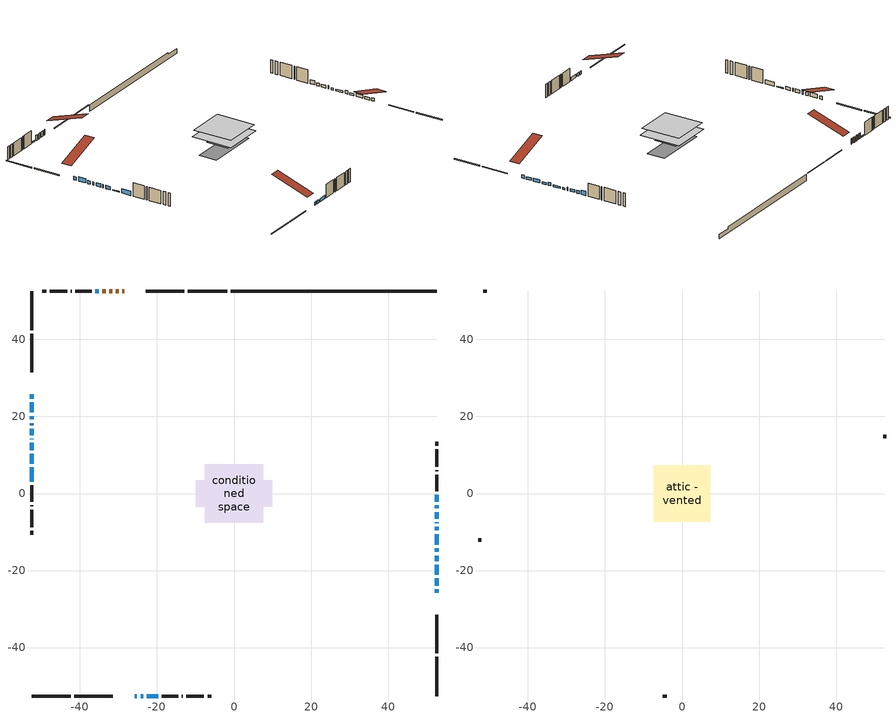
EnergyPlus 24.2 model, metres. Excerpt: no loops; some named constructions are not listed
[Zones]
conditioned space
 floor outside (Floor1 construction): -4.17,-4.17 -4.17,4.17 4.17,4.17 4.17,-4.17 z0.97
 floor adiabatic (AdiabaticFloorConstruction): -7.63,-7.63 -7.63,7.63 7.63,7.63 7.63,-7.63 z3.41
 floor foundation (Slab1 construction): -9.97,-3.39 -9.97,3.39 9.97,3.39 9.97,-3.39 z-1.39
 wall outside (RimJoist1 construction): -1.78,52.59 -12,52.59 / -52.59,-52.59 -42.38,-52.59 / -52.59,52.59 -52.59,42.38 / 52.59,-52.59 52.59,-42.38 z0.97:1.27
 wall outside (RimJoist2 construction): -12.92,52.59 -22.94,52.59 / -41.45,-52.59 -31.43,-52.59 / -52.59,41.45 -52.59,31.43 / 52.59,-41.45 52.59,-31.43 z0.97:1.27
 wall outside (AdiabaticWallConstruction 1): -28.54,52.59 -28.98,52.59 / -29.91,52.59 -30.75,52.59 / -31.67,52.59 -32.38,52.59 / -33.31,52.59 -34.17,52.59 z0.97:3
 wall outside (AdiabaticWallConstruction): -25.84,-52.59 -25.2,-52.59 / -52.59,14.18 -52.59,14.08 / -24.28,-52.59 -23.56,-52.59 / 52.59,-7.75 52.59,-7.49 z0.97:2.19; -52.59,25.84 -52.59,24.67 z0.97:2.14; -52.59,23.74 -52.59,21.05 / 52.59,-2.12 52.59,-0.34 / -52.59,6.78 -52.59,3.07 z0.97:2.49; -52.59,20.12 -52.59,19.23 / -52.59,16.86 -52.59,15.11 / -52.59,13.16 -52.59,11.27 / -22.63,-52.59 -19.66,-52.59 z0.97:2.17; -52.59,18.3 -52.59,17.79 / 52.59,-25.84 52.59,-24.84 / 52.59,-21.11 52.59,-18.57 / 52.59,-15.19 52.59,-14.19 z0.97:2.11; 52.59,-23.92 52.59,-22.03 z0.97:1.89; 52.59,-17.64 52.59,-16.11 z0.97:1.68; 52.59,-13.27 52.59,-10.52 z0.97:1.6; -35.09,52.59 -36.01,52.59 / 52.59,-9.59 52.59,-8.68 z0.97:1.61; -52.59,10.35 -52.59,7.71 z0.97:1.28; 52.59,-6.56 52.59,-4.81 z0.97:1.94; 52.59,-3.88 52.59,-3.04 z0.97:2.01
 wall outside (Wall1 construction): -36.94,52.59 -41.22,52.59 / -18.73,-52.59 -14.44,-52.59 / -52.59,2.14 -52.59,-2.14 / 52.59,0.59 52.59,4.88 z0.97:5.85
 wall outside (Wall2 construction): -42.15,52.59 -42.36,52.59 / -13.52,-52.59 -13.31,-52.59 / -52.59,-3.07 -52.59,-3.28 / 52.59,5.81 52.59,6.01 z0.97:5.85
 wall outside (Wall3 construction): -43.29,52.59 -47.86,52.59 / -12.38,-52.59 -7.81,-52.59 / -52.59,-4.21 -52.59,-8.78 / 52.59,6.94 52.59,11.52 z0.97:5.85
 wall outside (Wall4 construction): -48.79,52.59 -49.79,52.59 / -6.88,-52.59 -5.88,-52.59 / -52.59,-9.71 -52.59,-10.71 / 52.59,12.44 52.59,13.44 z0.97:5.85
 wall foundation (FoundationWall1 construction): -0.86,52.59,-1.39 -0.86,52.59,0.97 47.24,52.59,0.97 47.24,52.59,0.28 52.59,52.59,0.28 52.59,52.59,-1.39
 window (WindowConstruction 17): -25.83,-52.59 -25.2,-52.59 z0.97:2.19
 window (WindowConstruction 5): -52.59,25.83 -52.59,24.67 z0.97:2.14
 window (WindowConstruction 6): -52.59,23.74 -52.59,21.05 z0.97:2.49
 window (WindowConstruction 7): -52.59,20.12 -52.59,19.23 z0.97:2.16
 window (WindowConstruction 8): -52.59,18.3 -52.59,17.79 z0.97:2.11
 window (WindowConstruction 9): 52.59,-25.83 52.59,-24.84 z0.97:2.11
 window (WindowConstruction 10): 52.59,-23.91 52.59,-22.03 z0.97:1.88
 window (WindowConstruction 11): 52.59,-21.11 52.59,-18.57 z0.97:2.11
 window (WindowConstruction 12): 52.59,-17.64 52.59,-16.11 z0.97:1.68
 window (WindowConstruction 13): 52.59,-15.18 52.59,-14.19 z0.97:2.11
 window (WindowConstruction 14): -52.59,16.86 -52.59,15.11 z0.97:2.16
 window (WindowConstruction 18): -52.59,14.18 -52.59,14.08 z0.97:2.19
 window (WindowConstruction 15): -52.59,13.16 -52.59,11.27 z0.97:2.16
 window (WindowConstruction 16): -24.27,-52.59 -23.56,-52.59 z0.97:2.19
 window (WindowConstruction 20): 52.59,-13.26 52.59,-10.52 z0.97:1.6
 window (WindowConstruction 21): -35.09,52.59 -36.01,52.59 z0.97:1.6
 window (WindowConstruction 22): 52.59,-9.59 52.59,-8.68 z0.97:1.6
 window (WindowConstruction 23): -52.59,10.35 -52.59,7.71 z0.97:1.27
 window (WindowConstruction 19): 52.59,-7.75 52.59,-7.49 z0.97:2.19
 window (WindowConstruction): 52.59,-6.56 52.59,-4.81 z0.97:1.94
 window (WindowConstruction 1): 52.59,-3.88 52.59,-3.04 z0.97:2.01
 window (WindowConstruction 2): 52.59,-2.11 52.59,-0.34 z0.97:2.49
 window (WindowConstruction 3): -22.63,-52.59 -19.66,-52.59 z0.97:2.16
 window (WindowConstruction 4): -52.59,6.78 -52.59,3.07 z0.97:2.49
 door (Door): -28.54,52.59 -28.98,52.59 z0.97:3
 door (Door 1): -29.91,52.59 -30.74,52.59 z0.97:3
 door (Door 2): -31.67,52.59 -32.38,52.59 z0.97:3
 door (Door 3): -33.31,52.59 -34.17,52.59 z0.97:3
 ceiling adiabatic (AdiabaticFloorConstruction): 7.63,-7.63 7.63,7.63 -7.63,7.63 -7.63,-7.63 z3.41
attic - vented
 floor to conditioned space (Floor2 construction Reversed): -7.27,-7.27 -7.27,7.27 7.27,7.27 7.27,-7.27 z5.85
 wall outside (Wall5 construction): -50.72,52.59 -51.66,52.59 / -4.95,-52.59 -4.01,-52.59 / -52.59,-11.64 -52.59,-12.58 / 52.59,14.37 52.59,15.31 z0.97:5.85
 roof outside (Roof1 construction): -27.61,52.59,5.85 -27.61,38.42,10.57 -23.87,38.42,10.57 -23.87,52.59,5.85; -26.76,-52.59,5.85 -26.76,-38.42,10.57 -30.5,-38.42,10.57 -30.5,-52.59,5.85; -52.59,26.76,5.85 -38.42,26.76,10.57 -38.42,30.5,10.57 -52.59,30.5,5.85; 52.59,-26.76,5.85 38.42,-26.76,10.57 38.42,-30.5,10.57 52.59,-30.5,5.85
[Schedule:Day:Interval]
clothes dryer exhaust 0 schedule day: No, 01:00, 0.123457, 02:00, 0.0740741, 03:00, 0.0493827, 04:00, 0.0246914, 05:00, 0.0493827, 06:00, 0.0740741, 07:00, 0.197531, 08:00, 0.395062, 09:00, 0.592593, 10:00, 0.839506, 11:00, 0.962963, 12:00, 1, 13:00, 0.91358, 14:00, 0.82716, 15:00, 0.716049, 16:00, 0.753086, 17:00, 0.679012, 18:00, 0.666667, 20:00, 0.62963, 21:00, 0.641975, 22:00, 0.666667, 23:00, 0.54321, 24:00, 0.296296
clothes dryer exhaust 0 schedule default day; cooling season schedule day; cooling season schedule day 2; cooling season schedule default day; exterior lighting schedule default day; natural vent schedule default day: No, 24:00, 0
cooling season schedule day 1: No, 24:00, 1
exterior lighting schedule day 10: No, 01:00, 0.552381, 03:00, 0.510952, 05:00, 0.483333, 06:00, 0.538571, 07:00, 0.607619, 08:00, 0.56619, 09:00, 0.428095, 10:00, 0.345238, 12:00, 0.331429, 13:00, 0.345238, 14:00, 0.386667, 15:00, 0.414286, 16:00, 0.483333, 17:00, 0.607619, 18:00, 0.773333, 19:00, 0.88381, 20:00, 0.939048, 21:00, 0.966667, 22:00, 0.897619, 23:00, 0.773333, 24:00, 0.649048
exterior lighting schedule day 11: No, 01:00, 0.571429, 03:00, 0.528571, 05:00, 0.5, 06:00, 0.557143, 07:00, 0.628571, 08:00, 0.585714, 09:00, 0.442857, 10:00, 0.357143, 12:00, 0.342857, 13:00, 0.357143, 14:00, 0.4, 15:00, 0.428571, 16:00, 0.5, 17:00, 0.628571, 18:00, 0.8, 19:00, 0.914286, 20:00, 0.971429, 21:00, 1, 22:00, 0.928571, 23:00, 0.8, 24:00, 0.671429
exterior lighting schedule day 9: No, 01:00, 0.509524, 03:00, 0.47131, 05:00, 0.445833, 06:00, 0.496786, 07:00, 0.560476, 08:00, 0.522262, 09:00, 0.394881, 10:00, 0.318452, 12:00, 0.305714, 13:00, 0.318452, 14:00, 0.356667, 15:00, 0.382143, 16:00, 0.445833, 17:00, 0.560476, 18:00, 0.713333, 19:00, 0.815238, 20:00, 0.86619, 21:00, 0.891667, 22:00, 0.827976, 23:00, 0.713333, 24:00, 0.59869
[Schedule:Week:Daily]
clothes dryer exhaust 0 schedule Week Rule - Jan1-Dec31: clothes dryer exhaust 0 schedule day, clothes dryer exhaust 0 schedule day, clothes dryer exhaust 0 schedule day, clothes dryer exhaust 0 schedule day, clothes dryer exhaust 0 schedule day, clothes dryer exhaust 0 schedule day, clothes dryer exhaust 0 schedule day, clothes dryer exhaust 0 schedule default day, clothes dryer exhaust 0 schedule default day, clothes dryer exhaust 0 schedule default day, clothes dryer exhaust 0 schedule default day, clothes dryer exhaust 0 schedule default day
cooling season schedule Week Rule - Jan1-May26: cooling season schedule day, cooling season schedule day, cooling season schedule day, cooling season schedule day, cooling season schedule day, cooling season schedule day, cooling season schedule day, cooling season schedule default day, cooling season schedule default day, cooling season schedule default day, cooling season schedule default day, cooling season schedule default day
cooling season schedule Week Rule - May27-Jun2: cooling season schedule day, cooling season schedule day, cooling season schedule day, cooling season schedule day, cooling season schedule day, cooling season schedule day 1, cooling season schedule day 1, cooling season schedule default day, cooling season schedule default day, cooling season schedule default day, cooling season schedule default day, cooling season schedule default day
cooling season schedule Week Rule - Jun3-Aug25: cooling season schedule day 1, cooling season schedule day 1, cooling season schedule day 1, cooling season schedule day 1, cooling season schedule day 1, cooling season schedule day 1, cooling season schedule day 1, cooling season schedule default day, cooling season schedule default day, cooling season schedule default day, cooling season schedule default day, cooling season schedule default day
cooling season schedule Week Rule - Aug26-Sep1: cooling season schedule day 1, cooling season schedule day 1, cooling season schedule day 1, cooling season schedule day 1, cooling season schedule day 1, cooling season schedule day 1, cooling season schedule day 2, cooling season schedule default day, cooling season schedule default day, cooling season schedule default day, cooling season schedule default day, cooling season schedule default day
cooling season schedule Week Rule - Sep2-Dec31: cooling season schedule day 2, cooling season schedule day 2, cooling season schedule day 2, cooling season schedule day 2, cooling season schedule day 2, cooling season schedule day 2, cooling season schedule day 2, cooling season schedule default day, cooling season schedule default day, cooling season schedule default day, cooling season schedule default day, cooling season schedule default day
exterior lighting schedule Week Rule - Oct28-Nov3: exterior lighting schedule day 9, exterior lighting schedule day 9, exterior lighting schedule day 9, exterior lighting schedule day 9, exterior lighting schedule day 10, exterior lighting schedule day 10, exterior lighting schedule day 10, exterior lighting schedule default day, exterior lighting schedule default day, exterior lighting schedule default day, exterior lighting schedule default day, exterior lighting schedule default day
exterior lighting schedule Week Rule - Nov4-Nov24: exterior lighting schedule day 10, exterior lighting schedule day 10, exterior lighting schedule day 10, exterior lighting schedule day 10, exterior lighting schedule day 10, exterior lighting schedule day 10, exterior lighting schedule day 10, exterior lighting schedule default day, exterior lighting schedule default day, exterior lighting schedule default day, exterior lighting schedule default day, exterior lighting schedule default day
exterior lighting schedule Week Rule - Nov25-Dec1: exterior lighting schedule day 10, exterior lighting schedule day 10, exterior lighting schedule day 10, exterior lighting schedule day 10, exterior lighting schedule day 10, exterior lighting schedule day 10, exterior lighting schedule day 11, exterior lighting schedule default day, exterior lighting schedule default day, exterior lighting schedule default day, exterior lighting schedule default day, exterior lighting schedule default day
exterior lighting schedule Week Rule - Dec2-Dec31: exterior lighting schedule day 11, exterior lighting schedule day 11, exterior lighting schedule day 11, exterior lighting schedule day 11, exterior lighting schedule day 11, exterior lighting schedule day 11, exterior lighting schedule day 11, exterior lighting schedule default day, exterior lighting schedule default day, exterior lighting schedule default day, exterior lighting schedule default day, exterior lighting schedule default day
natural vent schedule Week Rule - Jan1-Dec31: natural vent schedule default day, natural vent schedule default day, natural vent schedule default day, natural vent schedule default day, natural vent schedule default day, natural vent schedule default day, natural vent schedule default day, natural vent schedule default day, natural vent schedule default day, natural vent schedule default day, natural vent schedule default day, natural vent schedule default day
[Schedule:Year]
clothes dryer exhaust 0 schedule: clothes dryer exhaust 0 schedule Week Rule - Jan1-Dec31, 1, 1, 12, 31
cooling season schedule: cooling season schedule Week Rule - Jan1-May26, 1, 1, 5, 26, cooling season schedule Week Rule - May27-Jun2, 5, 27, 6, 2, cooling season schedule Week Rule - Jun3-Aug25, 6, 3, 8, 25, cooling season schedule Week Rule - Aug26-Sep1, 8, 26, 9, 1, cooling season schedule Week Rule - Sep2-Dec31, 9, 2, 12, 31
natural vent schedule: natural vent schedule Week Rule - Jan1-Dec31, 1, 1, 12, 31
